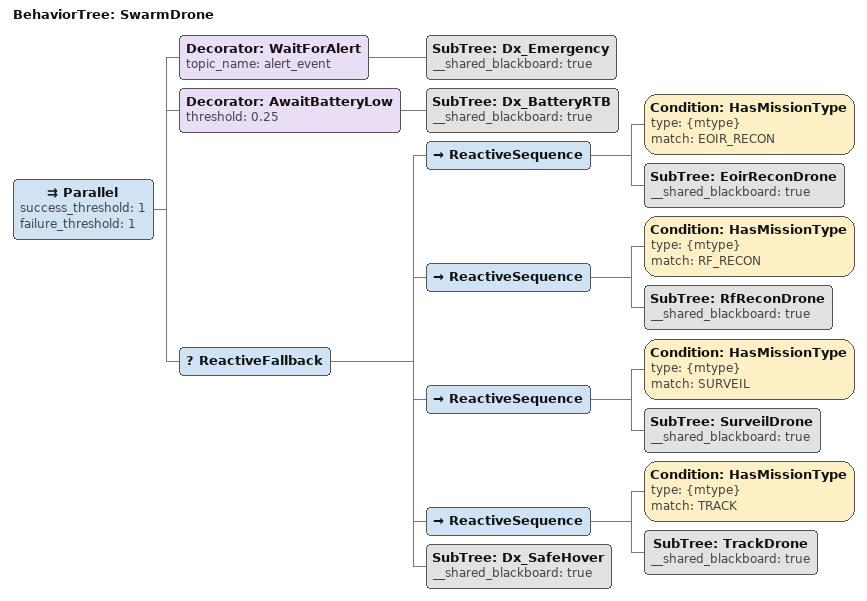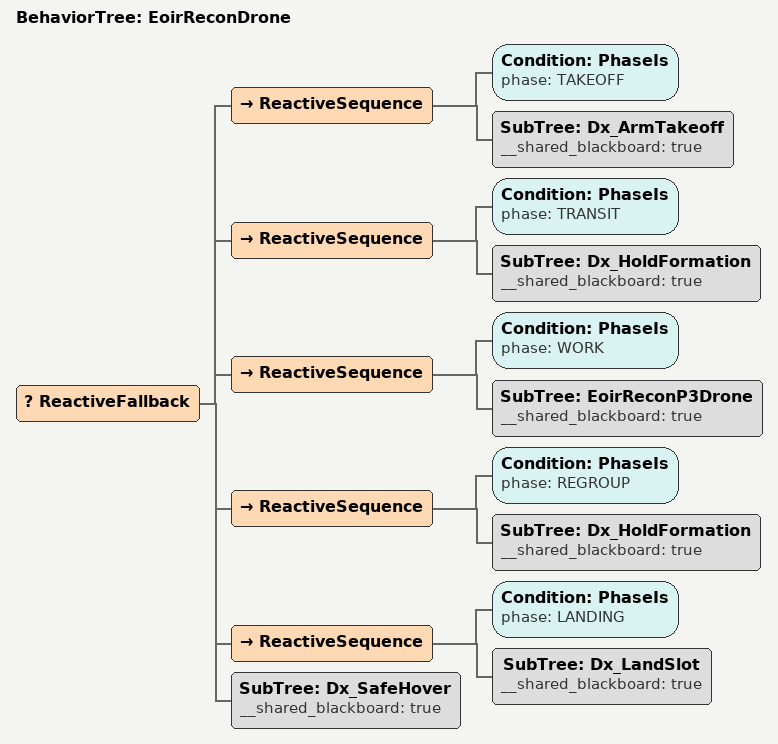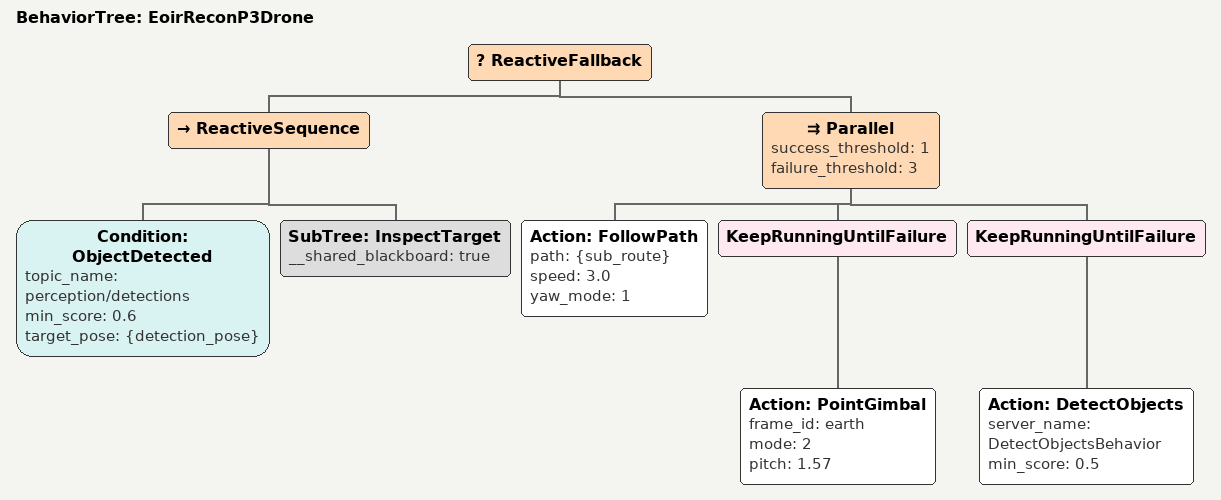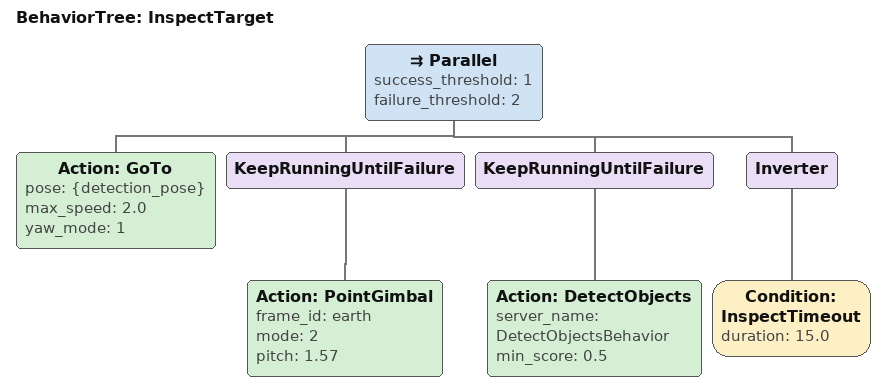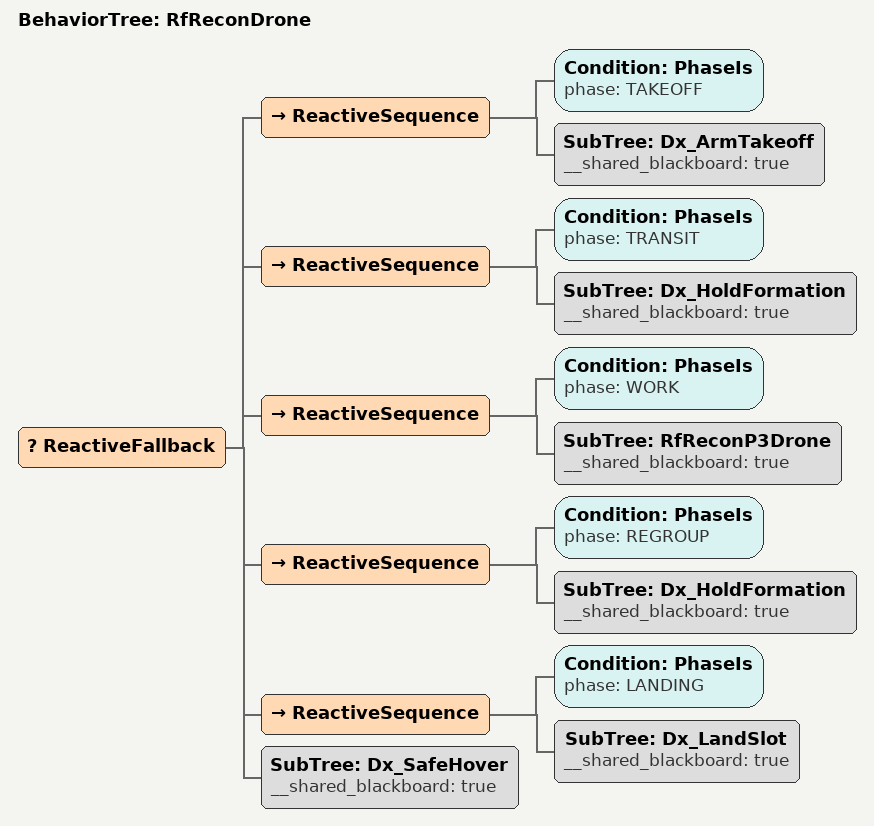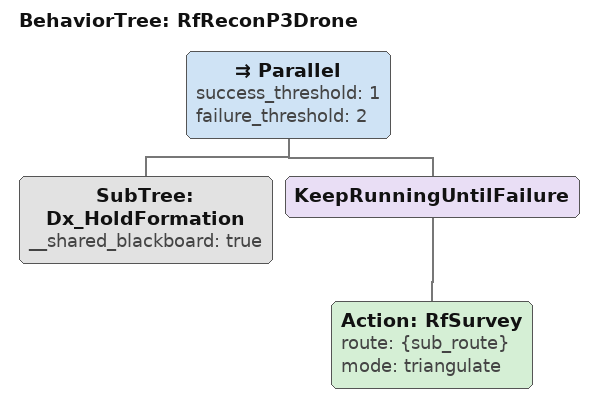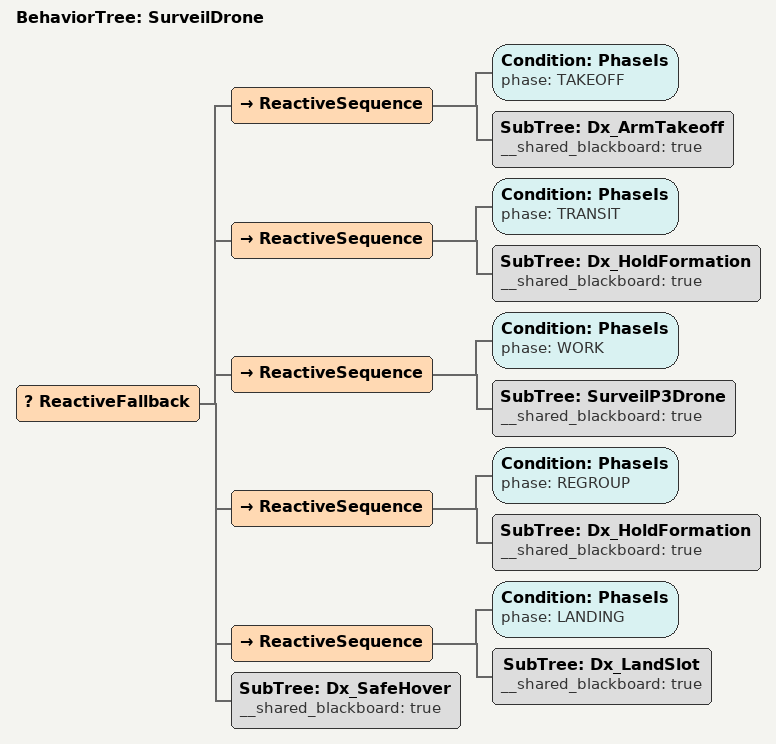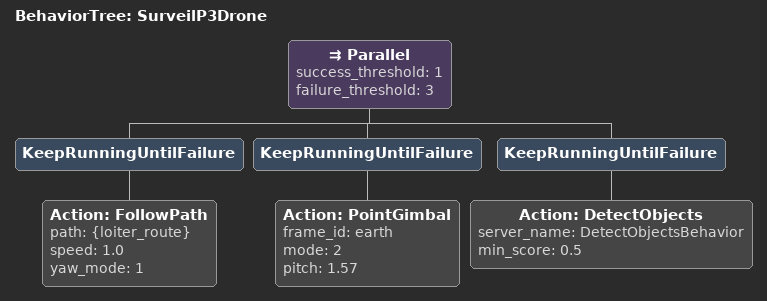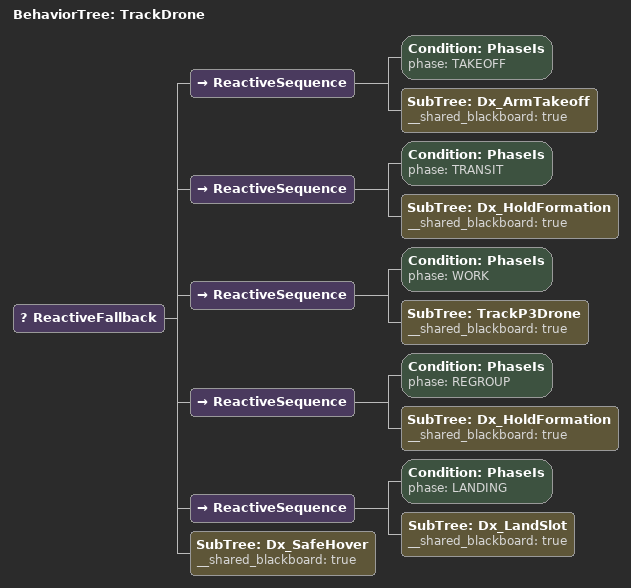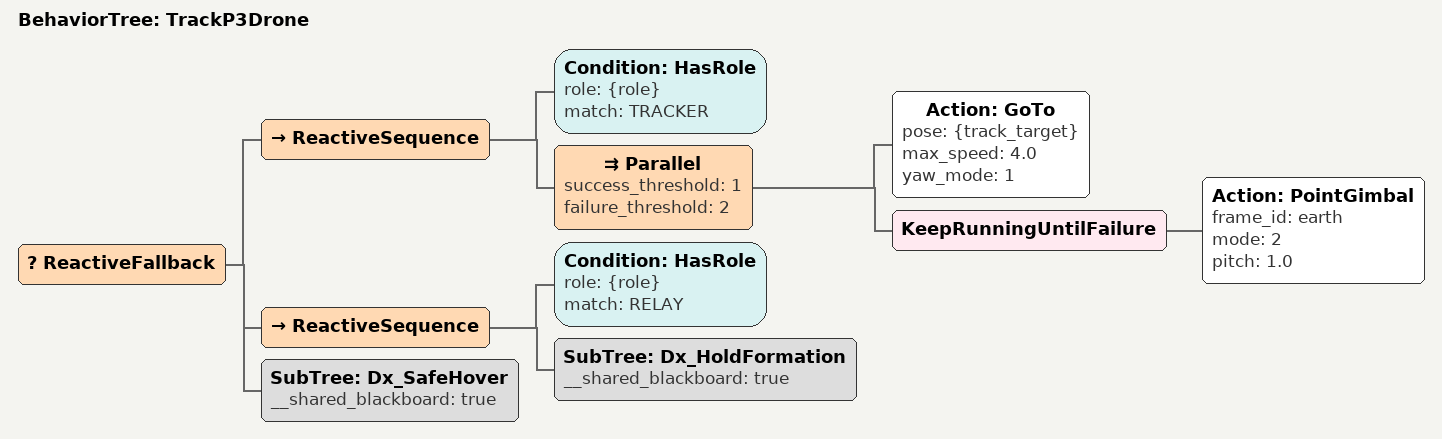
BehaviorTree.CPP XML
<?xml version="1.0"?>
<root main_tree_to_execute="SwarmDrone">

  <include path="chassis/chassis_drone.xml"/>
  <include path="nodes_model.xml"/>

  <!-- ===== 루트: 선점(비상·배터리) ∥ 임무타입 selector ===== -->
  <BehaviorTree ID="SwarmDrone">
    <Parallel success_threshold="1" failure_threshold="1">

      <!-- 선점 1: 비상 이벤트 → 개별 RTB·착륙 (시나리오 E1/E3) -->
      <Decorator ID="WaitForAlert" topic_name="alert_event">
        <SubTree ID="Dx_Emergency" __shared_blackboard="true"/>
      </Decorator>

      <!-- 선점 2: 배터리 저하 → 독립 RTB (시나리오 E2). 배터리OK 동안 RUNNING 유지 -->
      <Decorator ID="AwaitBatteryLow" threshold="0.25">
        <SubTree ID="Dx_BatteryRTB" __shared_blackboard="true"/>
      </Decorator>

      <ReactiveFallback>
        <ReactiveSequence>
          <Condition ID="HasMissionType" type="{mtype}" match="EOIR_RECON"/>
          <SubTree ID="EoirReconDrone" __shared_blackboard="true"/>
        </ReactiveSequence>
        <ReactiveSequence>
          <Condition ID="HasMissionType" type="{mtype}" match="RF_RECON"/>
          <SubTree ID="RfReconDrone" __shared_blackboard="true"/>
        </ReactiveSequence>
        <ReactiveSequence>
          <Condition ID="HasMissionType" type="{mtype}" match="SURVEIL"/>
          <SubTree ID="SurveilDrone" __shared_blackboard="true"/>
        </ReactiveSequence>
        <ReactiveSequence>
          <Condition ID="HasMissionType" type="{mtype}" match="TRACK"/>
          <SubTree ID="TrackDrone" __shared_blackboard="true"/>
        </ReactiveSequence>
        <SubTree ID="Dx_SafeHover" __shared_blackboard="true"/>
      </ReactiveFallback>
    </Parallel>
  </BehaviorTree>

  <!-- ============ EO/IR 정찰 (phase 게이트) ============ -->
  <BehaviorTree ID="EoirReconDrone">
    <ReactiveFallback>
      <ReactiveSequence>
        <Condition ID="PhaseIs" phase="TAKEOFF"/>
        <SubTree ID="Dx_ArmTakeoff" __shared_blackboard="true"/>
      </ReactiveSequence>
      <ReactiveSequence>
        <Condition ID="PhaseIs" phase="TRANSIT"/>
        <SubTree ID="Dx_HoldFormation" __shared_blackboard="true"/>
      </ReactiveSequence>
      <ReactiveSequence>
        <Condition ID="PhaseIs" phase="WORK"/>
        <SubTree ID="EoirReconP3Drone" __shared_blackboard="true"/>
      </ReactiveSequence>
      <ReactiveSequence>
        <Condition ID="PhaseIs" phase="REGROUP"/>
        <SubTree ID="Dx_HoldFormation" __shared_blackboard="true"/>
      </ReactiveSequence>
      <ReactiveSequence>
        <Condition ID="PhaseIs" phase="LANDING"/>
        <SubTree ID="Dx_LandSlot" __shared_blackboard="true"/>
      </ReactiveSequence>
      <SubTree ID="Dx_SafeHover" __shared_blackboard="true"/>
    </ReactiveFallback>
  </BehaviorTree>

  <!-- EO/IR WORK: 독립 커버리지 + 탐지. 탐지 시 InspectTarget 선점 -->
  <BehaviorTree ID="EoirReconP3Drone">
    <ReactiveFallback>
      <ReactiveSequence>
        <Condition ID="ObjectDetected" topic_name="perception/detections"
                   min_score="0.6" target_pose="{detection_pose}"/>
        <SubTree ID="InspectTarget" __shared_blackboard="true"/>
      </ReactiveSequence>
      <Parallel success_threshold="1" failure_threshold="3">
        <Action ID="FollowPath" path="{sub_route}" speed="3.0" yaw_mode="1"/>
        <KeepRunningUntilFailure>
          <Action ID="PointGimbal" frame_id="earth" mode="2" pitch="1.57"/>
        </KeepRunningUntilFailure>
        <KeepRunningUntilFailure>
          <Action ID="DetectObjects" server_name="DetectObjectsBehavior" min_score="0.5"/>
        </KeepRunningUntilFailure>
      </Parallel>
    </ReactiveFallback>
  </BehaviorTree>

  <!-- EO/IR 정밀관측: 표적 상공 loiter + 짐벌/탐지 지속. 타임아웃 → 커버리지 복귀 -->
  <BehaviorTree ID="InspectTarget">
    <Parallel success_threshold="1" failure_threshold="2">
      <Action ID="GoTo" pose="{detection_pose}" max_speed="2.0" yaw_mode="1"/>
      <KeepRunningUntilFailure>
        <Action ID="PointGimbal" frame_id="earth" mode="2" pitch="1.57"/>
      </KeepRunningUntilFailure>
      <KeepRunningUntilFailure>
        <Action ID="DetectObjects" server_name="DetectObjectsBehavior" min_score="0.5"/>
      </KeepRunningUntilFailure>
      <Inverter>
        <Condition ID="InspectTimeout" duration="15.0"/>
      </Inverter>
    </Parallel>
  </BehaviorTree>

  <!-- ============ RF 정찰 (phase 게이트) ============ -->
  <BehaviorTree ID="RfReconDrone">
    <ReactiveFallback>
      <ReactiveSequence>
        <Condition ID="PhaseIs" phase="TAKEOFF"/>
        <SubTree ID="Dx_ArmTakeoff" __shared_blackboard="true"/>
      </ReactiveSequence>
      <ReactiveSequence>
        <Condition ID="PhaseIs" phase="TRANSIT"/>
        <SubTree ID="Dx_HoldFormation" __shared_blackboard="true"/>
      </ReactiveSequence>
      <ReactiveSequence>
        <Condition ID="PhaseIs" phase="WORK"/>
        <SubTree ID="RfReconP3Drone" __shared_blackboard="true"/>
      </ReactiveSequence>
      <ReactiveSequence>
        <Condition ID="PhaseIs" phase="REGROUP"/>
        <SubTree ID="Dx_HoldFormation" __shared_blackboard="true"/>
      </ReactiveSequence>
      <ReactiveSequence>
        <Condition ID="PhaseIs" phase="LANDING"/>
        <SubTree ID="Dx_LandSlot" __shared_blackboard="true"/>
      </ReactiveSequence>
      <SubTree ID="Dx_SafeHover" __shared_blackboard="true"/>
    </ReactiveFallback>
  </BehaviorTree>

  <!-- RF WORK: 편대 유지(baseline) + 스펙트럼 스캔/DF -->
  <BehaviorTree ID="RfReconP3Drone">
    <Parallel success_threshold="1" failure_threshold="2">
      <SubTree ID="Dx_HoldFormation" __shared_blackboard="true"/>
      <KeepRunningUntilFailure>
        <Action ID="RfSurvey" route="{sub_route}" mode="triangulate"/>
      </KeepRunningUntilFailure>
    </Parallel>
  </BehaviorTree>

  <!-- ============ 감시 (phase 게이트) ============ -->
  <BehaviorTree ID="SurveilDrone">
    <ReactiveFallback>
      <ReactiveSequence>
        <Condition ID="PhaseIs" phase="TAKEOFF"/>
        <SubTree ID="Dx_ArmTakeoff" __shared_blackboard="true"/>
      </ReactiveSequence>
      <ReactiveSequence>
        <Condition ID="PhaseIs" phase="TRANSIT"/>
        <SubTree ID="Dx_HoldFormation" __shared_blackboard="true"/>
      </ReactiveSequence>
      <ReactiveSequence>
        <Condition ID="PhaseIs" phase="WORK"/>
        <SubTree ID="SurveilP3Drone" __shared_blackboard="true"/>
      </ReactiveSequence>
      <ReactiveSequence>
        <Condition ID="PhaseIs" phase="REGROUP"/>
        <SubTree ID="Dx_HoldFormation" __shared_blackboard="true"/>
      </ReactiveSequence>
      <ReactiveSequence>
        <Condition ID="PhaseIs" phase="LANDING"/>
        <SubTree ID="Dx_LandSlot" __shared_blackboard="true"/>
      </ReactiveSequence>
      <SubTree ID="Dx_SafeHover" __shared_blackboard="true"/>
    </ReactiveFallback>
  </BehaviorTree>

  <!-- 감시 WORK: 거점 순환 loiter + 탐지 (EO/IR 인식 재사용) -->
  <BehaviorTree ID="SurveilP3Drone">
    <Parallel success_threshold="1" failure_threshold="3">
      <KeepRunningUntilFailure>
        <Action ID="FollowPath" path="{loiter_route}" speed="1.0" yaw_mode="1"/>
      </KeepRunningUntilFailure>
      <KeepRunningUntilFailure>
        <Action ID="PointGimbal" frame_id="earth" mode="2" pitch="1.57"/>
      </KeepRunningUntilFailure>
      <KeepRunningUntilFailure>
        <Action ID="DetectObjects" server_name="DetectObjectsBehavior" min_score="0.5"/>
      </KeepRunningUntilFailure>
    </Parallel>
  </BehaviorTree>

  <!-- ============ 추적 (phase 게이트) ============ -->
  <BehaviorTree ID="TrackDrone">
    <ReactiveFallback>
      <ReactiveSequence>
        <Condition ID="PhaseIs" phase="TAKEOFF"/>
        <SubTree ID="Dx_ArmTakeoff" __shared_blackboard="true"/>
      </ReactiveSequence>
      <ReactiveSequence>
        <Condition ID="PhaseIs" phase="TRANSIT"/>
        <SubTree ID="Dx_HoldFormation" __shared_blackboard="true"/>
      </ReactiveSequence>
      <ReactiveSequence>
        <Condition ID="PhaseIs" phase="WORK"/>
        <SubTree ID="TrackP3Drone" __shared_blackboard="true"/>
      </ReactiveSequence>
      <ReactiveSequence>
        <Condition ID="PhaseIs" phase="REGROUP"/>
        <SubTree ID="Dx_HoldFormation" __shared_blackboard="true"/>
      </ReactiveSequence>
      <ReactiveSequence>
        <Condition ID="PhaseIs" phase="LANDING"/>
        <SubTree ID="Dx_LandSlot" __shared_blackboard="true"/>
      </ReactiveSequence>
      <SubTree ID="Dx_SafeHover" __shared_blackboard="true"/>
    </ReactiveFallback>
  </BehaviorTree>

  <!-- 추적 WORK: L3 역할 selector. 매tick HasRole 재평가 → 핸드오프 즉시 전환 -->
  <BehaviorTree ID="TrackP3Drone">
    <ReactiveFallback>
      <ReactiveSequence>
        <Condition ID="HasRole" role="{role}" match="TRACKER"/>
        <Parallel success_threshold="1" failure_threshold="2">
          <Action ID="GoTo" pose="{track_target}" max_speed="4.0" yaw_mode="1"/>
          <KeepRunningUntilFailure>
            <Action ID="PointGimbal" frame_id="earth" mode="2" pitch="1.0"/>
          </KeepRunningUntilFailure>
        </Parallel>
      </ReactiveSequence>
      <ReactiveSequence>
        <Condition ID="HasRole" role="{role}" match="RELAY"/>
        <SubTree ID="Dx_HoldFormation" __shared_blackboard="true"/>
      </ReactiveSequence>
      <SubTree ID="Dx_SafeHover" __shared_blackboard="true"/>
    </ReactiveFallback>
  </BehaviorTree>

</root>
